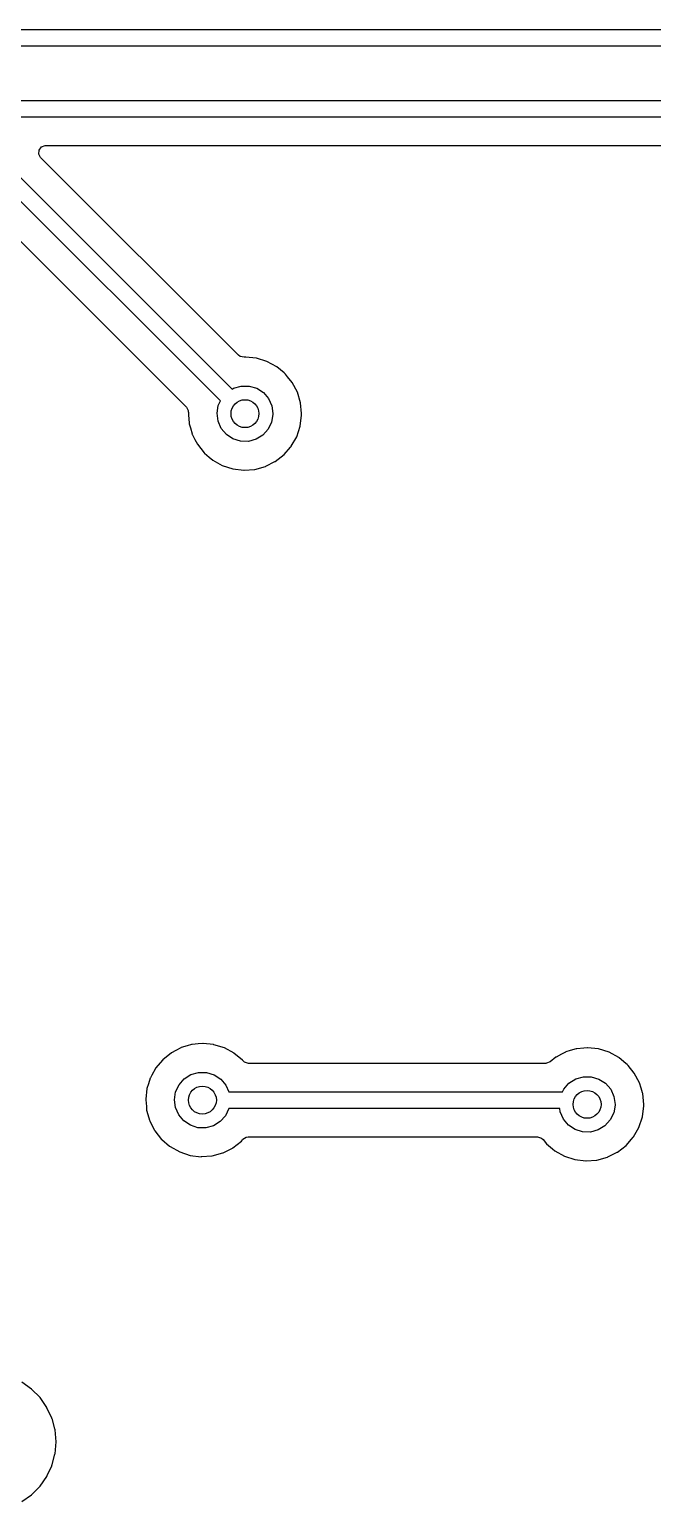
# Model space of a CAD drawing. Extents: x 123 to 292, y -246 to -33.
# Drawn here: x 267.29 to 278.44, y -59.74 to -33.38 of the extents above; entities that cross this region are included whole.
import ezdxf

# ---------------------------------------------------------------- set-up
doc = ezdxf.new("R2010")
doc.units = 0
doc.layers.add('BLACK', color=7, linetype='CONTINUOUS')

msp = doc.modelspace()

# ---------------------------------------------------------------- linework, layer by layer
at = {"layer": 'BLACK', "linetype": 'CONTINUOUS'}
for p, q in [((128.016, -33.378), (281.94, -33.378)), ((281.878, -33.678), (128.078, -33.678)), ((129.286, -34.648), (279.527, -34.648)), ((279.465, -34.948), (129.348, -34.948)), ((266.29, -35.1914), (270.916, -39.8181)), ((270.705, -40.0313), (266.121, -35.4475)), ((267.455, -35.6093), (267.46, -35.5385)), ((267.46, -35.5385), (267.502, -35.4816)), ((267.502, -35.4816), (267.569, -35.4568)), ((267.569, -35.4568), (267.578, -35.4565)), ((267.578, -35.4565), (279.202, -35.4565)), ((267.489, -35.6716), (267.455, -35.6093)), ((271.029, -39.2113), (267.489, -35.6716)), ((265.948, -35.9929), (270.096, -40.1409)), ((271.059, -39.234), (271.029, -39.2113)), ((271.129, -39.2477), (271.059, -39.234)), ((271.152, -39.2456), (271.129, -39.2477)), ((271.158, -39.2463), (271.152, -39.2456)), ((271.343, -39.2657), (271.158, -39.2463)), ((271.158, -39.2463), (271.158, -39.2463)), ((271.349, -39.2663), (271.343, -39.2657)), ((271.343, -39.2657), (271.343, -39.2657)), ((271.538, -39.3248), (271.349, -39.2663)), ((271.712, -39.4189), (271.538, -39.3248)), ((271.716, -39.4228), (271.712, -39.4189)), ((271.846, -39.5299), (271.716, -39.4228)), ((271.716, -39.4228), (271.716, -39.4228)), ((271.864, -39.5449), (271.846, -39.5299)), ((271.868, -39.5497), (271.864, -39.5449)), ((270.916, -39.8181), (270.941, -39.8026)), ((270.941, -39.8026), (271.077, -39.7636)), ((271.077, -39.7636), (271.219, -39.7645)), ((271.219, -39.7645), (271.355, -39.8051)), ((271.355, -39.8051), (271.474, -39.8822)), ((271.907, -39.5981), (271.868, -39.5497)), ((271.868, -39.5497), (271.868, -39.5497)), ((271.989, -39.6982), (271.907, -39.5981)), ((272.082, -39.8728), (271.989, -39.6982)), ((270.667, -40.1128), (270.705, -40.0313)), ((271.474, -39.8822), (271.566, -39.9896)), ((271.566, -39.9896), (271.625, -40.1187)), ((272.139, -40.0622), (272.082, -39.8728)), ((272.158, -40.259), (272.139, -40.0622)), ((270.096, -40.1409), (270.13, -40.2033)), ((270.13, -40.2033), (270.131, -40.2325)), ((270.131, -40.2325), (270.132, -40.2326)), ((270.132, -40.2326), (270.132, -40.2387)), ((270.132, -40.2387), (270.132, -40.2449)), ((270.132, -40.2449), (270.135, -40.2838)), ((270.135, -40.2838), (270.146, -40.4207)), ((270.645, -40.2529), (270.667, -40.1128)), ((270.663, -40.3935), (270.645, -40.2529)), ((271.645, -40.2712), (271.621, -40.411)), ((271.625, -40.1187), (271.645, -40.259)), ((271.645, -40.259), (271.645, -40.2712)), ((272.133, -40.4835), (272.158, -40.2873)), ((272.158, -40.2873), (272.158, -40.259)), ((270.146, -40.4207), (270.148, -40.4419)), ((270.148, -40.4419), (270.169, -40.5156)), ((270.169, -40.5156), (270.199, -40.6203)), ((270.721, -40.5232), (270.663, -40.3935)), ((270.812, -40.6317), (270.721, -40.5232)), ((271.56, -40.5386), (271.464, -40.6437)), ((271.621, -40.411), (271.56, -40.5386)), ((272.071, -40.6712), (272.133, -40.4835)), ((270.199, -40.6203), (270.203, -40.632)), ((270.203, -40.632), (270.206, -40.6375)), ((270.206, -40.6375), (270.25, -40.723)), ((270.25, -40.723), (270.293, -40.808)), ((270.293, -40.808), (270.416, -40.963)), ((270.93, -40.7103), (270.812, -40.6317)), ((271.065, -40.7526), (270.93, -40.7103)), ((271.207, -40.7552), (271.065, -40.7526)), ((271.344, -40.7179), (271.207, -40.7552)), ((271.464, -40.6437), (271.344, -40.7179)), ((271.844, -40.9929), (271.958, -40.8605)), ((271.958, -40.8605), (271.969, -40.8478)), ((271.969, -40.8478), (271.973, -40.8431)), ((271.969, -40.8478), (271.969, -40.8478)), ((271.973, -40.8431), (272.071, -40.6712)), ((270.416, -40.963), (270.421, -40.9669)), ((270.421, -40.9669), (270.421, -40.9669)), ((270.421, -40.9669), (270.506, -41.0397)), ((270.506, -41.0397), (270.567, -41.0911)), ((270.567, -41.0911), (270.739, -41.1876)), ((271.517, -41.201), (271.682, -41.1174)), ((271.682, -41.1174), (271.688, -41.1146)), ((271.682, -41.1174), (271.682, -41.1174)), ((271.688, -41.1146), (271.844, -40.9929)), ((270.739, -41.1876), (270.927, -41.2487)), ((270.927, -41.2487), (271.124, -41.2722)), ((271.124, -41.2722), (271.13, -41.2717)), ((271.13, -41.2717), (271.315, -41.2575)), ((271.13, -41.2717), (271.13, -41.2717)), ((271.315, -41.2575), (271.321, -41.257)), ((271.315, -41.2575), (271.315, -41.2575)), ((271.321, -41.257), (271.511, -41.2038)), ((271.511, -41.2038), (271.517, -41.201)), ((271.517, -41.201), (271.517, -41.201)), ((269.907, -51.6633), (269.828, -51.7046)), ((269.998, -51.6159), (269.907, -51.6633)), ((270.003, -51.613), (269.998, -51.6159)), ((269.998, -51.6159), (269.998, -51.6159)), ((270.112, -51.581), (270.003, -51.613)), ((270.187, -51.5589), (270.112, -51.581)), ((270.193, -51.5572), (270.187, -51.5589)), ((270.187, -51.5589), (270.187, -51.5589)), ((270.199, -51.5566), (270.193, -51.5572)), ((270.308, -51.5468), (270.199, -51.5566)), ((270.199, -51.5566), (270.199, -51.5566)), ((270.39, -51.5392), (270.308, -51.5468)), ((270.396, -51.5399), (270.39, -51.5392)), ((270.581, -51.5593), (270.396, -51.5399)), ((270.396, -51.5399), (270.396, -51.5399)), ((270.587, -51.5599), (270.581, -51.5593)), ((270.581, -51.5593), (270.581, -51.5593)), ((270.776, -51.6184), (270.587, -51.5599)), ((270.95, -51.7125), (270.776, -51.6184)), ((276.965, -51.666), (276.887, -51.6892)), ((277.071, -51.6351), (276.965, -51.666)), ((277.077, -51.6334), (277.071, -51.6351)), ((277.071, -51.6351), (277.071, -51.6351)), ((277.083, -51.6328), (277.077, -51.6334)), ((277.209, -51.6213), (277.083, -51.6328)), ((277.083, -51.6328), (277.083, -51.6328)), ((277.273, -51.6154), (277.209, -51.6213)), ((277.28, -51.6161), (277.273, -51.6154)), ((277.464, -51.6355), (277.28, -51.6161)), ((277.28, -51.6161), (277.28, -51.6161)), ((277.47, -51.6361), (277.464, -51.6355)), ((277.464, -51.6355), (277.464, -51.6355)), ((277.659, -51.6946), (277.47, -51.6361)), ((269.674, -51.8286), (269.547, -51.9801)), ((269.828, -51.7046), (269.674, -51.8286)), ((270.954, -51.7164), (270.95, -51.7125)), ((270.977, -51.7348), (270.954, -51.7164)), ((270.954, -51.7164), (270.954, -51.7164)), ((271.102, -51.8385), (270.977, -51.7348)), ((271.106, -51.8433), (271.102, -51.8385)), ((271.11, -51.8477), (271.106, -51.8433)), ((271.106, -51.8433), (271.106, -51.8433)), ((271.139, -51.8741), (271.11, -51.8477)), ((271.207, -51.8941), (271.139, -51.8741)), ((276.526, -51.8941), (271.207, -51.8941)), ((276.54, -51.8934), (276.526, -51.8941)), ((276.605, -51.8663), (276.54, -51.8934)), ((276.707, -51.7847), (276.605, -51.8663)), ((276.712, -51.7808), (276.707, -51.7847)), ((276.707, -51.7847), (276.707, -51.7847)), ((276.806, -51.7314), (276.712, -51.7808)), ((276.881, -51.6921), (276.806, -51.7314)), ((276.887, -51.6892), (276.881, -51.6921)), ((276.881, -51.6921), (276.881, -51.6921)), ((277.833, -51.7887), (277.659, -51.6946)), ((277.838, -51.7926), (277.833, -51.7887)), ((277.961, -51.8941), (277.838, -51.7926)), ((277.838, -51.7926), (277.838, -51.7926)), ((277.985, -51.9147), (277.961, -51.8941)), ((277.989, -51.9195), (277.985, -51.9147)), ((277.999, -51.9319), (277.989, -51.9195)), ((277.989, -51.9195), (277.989, -51.9195)), ((278.11, -52.068), (277.999, -51.9319)), ((269.45, -52.1593), (269.418, -52.2585)), ((269.452, -52.1534), (269.45, -52.1593)), ((269.45, -52.1593), (269.45, -52.1593)), ((269.477, -52.1066), (269.452, -52.1534)), ((269.544, -51.9855), (269.477, -52.1066)), ((269.547, -51.9801), (269.544, -51.9855)), ((269.544, -51.9855), (269.544, -51.9855)), ((269.965, -52.2781), (270.059, -52.1718)), ((270.059, -52.1718), (270.179, -52.0962)), ((270.179, -52.0962), (270.315, -52.0572)), ((270.315, -52.0572), (270.457, -52.0581)), ((270.457, -52.0581), (270.593, -52.0987)), ((270.593, -52.0987), (270.712, -52.1758)), ((270.712, -52.1758), (270.804, -52.2832)), ((276.942, -52.248), (277.062, -52.1724)), ((277.062, -52.1724), (277.199, -52.1334)), ((277.199, -52.1334), (277.34, -52.1343)), ((277.34, -52.1343), (277.476, -52.1749)), ((277.476, -52.1749), (277.595, -52.252)), ((278.203, -52.2426), (278.11, -52.068)), ((269.392, -52.3419), (269.37, -52.5385)), ((269.418, -52.2585), (269.392, -52.3419)), ((269.883, -52.5465), (269.905, -52.4064)), ((269.905, -52.4064), (269.965, -52.2781)), ((270.804, -52.2832), (270.859, -52.4026)), ((270.859, -52.4026), (276.826, -52.4026)), ((276.826, -52.4026), (276.848, -52.3543)), ((276.848, -52.3543), (276.942, -52.248)), ((277.595, -52.252), (277.688, -52.3594)), ((277.688, -52.3594), (277.746, -52.4885)), ((278.232, -52.336), (278.203, -52.2426)), ((278.258, -52.4243), (278.232, -52.336)), ((278.26, -52.432), (278.258, -52.4243)), ((278.28, -52.6288), (278.26, -52.432)), ((269.37, -52.5385), (269.37, -52.5446)), ((269.37, -52.5446), (269.381, -52.6698)), ((269.381, -52.6698), (269.386, -52.7355)), ((269.901, -52.6871), (269.883, -52.5465)), ((269.959, -52.8168), (269.901, -52.6871)), ((270.859, -52.7046), (270.798, -52.8322)), ((270.86, -52.7026), (270.859, -52.7046)), ((276.777, -52.7026), (270.86, -52.7026)), ((276.785, -52.7633), (276.777, -52.7026)), ((277.766, -52.641), (277.743, -52.7808)), ((277.746, -52.4885), (277.766, -52.6288)), ((277.766, -52.6288), (277.766, -52.641)), ((278.255, -52.8533), (278.279, -52.6571)), ((278.279, -52.6571), (278.28, -52.6426)), ((278.28, -52.6323), (278.28, -52.6288)), ((278.28, -52.6426), (278.28, -52.6323)), ((278.28, -52.6323), (278.28, -52.6323)), ((269.386, -52.7355), (269.391, -52.7508)), ((269.391, -52.7508), (269.437, -52.9124)), ((269.437, -52.9124), (269.441, -52.9256)), ((269.441, -52.9256), (269.455, -52.9533)), ((269.455, -52.9533), (269.525, -53.0893)), ((270.05, -52.9253), (269.959, -52.8168)), ((270.168, -53.0039), (270.05, -52.9253)), ((270.702, -52.9373), (270.582, -53.0115)), ((270.798, -52.8322), (270.702, -52.9373)), ((276.842, -52.893), (276.785, -52.7633)), ((276.933, -53.0015), (276.842, -52.893)), ((277.681, -52.9084), (277.586, -53.0135)), ((277.743, -52.7808), (277.681, -52.9084)), ((278.192, -53.041), (278.255, -52.8533)), ((269.525, -53.0893), (269.531, -53.1016)), ((269.531, -53.1016), (269.654, -53.2566)), ((270.303, -53.0462), (270.168, -53.0039)), ((270.445, -53.0488), (270.303, -53.0462)), ((270.582, -53.0115), (270.445, -53.0488)), ((271.1, -53.2658), (271.109, -53.2548)), ((271.109, -53.2548), (271.169, -53.2163)), ((271.169, -53.2163), (271.205, -53.2111)), ((271.205, -53.2111), (276.38, -53.2111)), ((276.38, -53.2111), (276.448, -53.2311)), ((276.448, -53.2311), (276.479, -53.2588)), ((277.051, -53.0801), (276.933, -53.0015)), ((277.186, -53.1224), (277.051, -53.0801)), ((277.328, -53.125), (277.186, -53.1224)), ((277.465, -53.0877), (277.328, -53.125)), ((277.586, -53.0135), (277.465, -53.0877)), ((277.965, -53.3627), (278.061, -53.2517)), ((278.061, -53.2517), (278.09, -53.2176)), ((278.09, -53.2176), (278.094, -53.2129)), ((278.09, -53.2176), (278.09, -53.2176)), ((278.094, -53.2129), (278.192, -53.041)), ((269.654, -53.2566), (269.659, -53.2605)), ((269.659, -53.2605), (269.659, -53.2605)), ((269.659, -53.2605), (269.797, -53.378)), ((269.797, -53.378), (269.805, -53.3847)), ((269.805, -53.3847), (269.977, -53.4812)), ((269.977, -53.4812), (270.165, -53.5423)), ((270.559, -53.5506), (270.749, -53.4974)), ((270.749, -53.4974), (270.755, -53.4946)), ((270.755, -53.4946), (270.92, -53.411)), ((270.755, -53.4946), (270.755, -53.4946)), ((270.92, -53.411), (270.926, -53.4082)), ((270.92, -53.411), (270.92, -53.411)), ((270.926, -53.4082), (271.082, -53.2865)), ((271.082, -53.2865), (271.1, -53.2658)), ((276.479, -53.2588), (276.537, -53.3328)), ((276.537, -53.3328), (276.542, -53.3367)), ((276.542, -53.3367), (276.542, -53.3367)), ((276.542, -53.3367), (276.645, -53.4242)), ((276.645, -53.4242), (276.688, -53.4609)), ((276.688, -53.4609), (276.861, -53.5574)), ((277.638, -53.5708), (277.804, -53.4872)), ((277.804, -53.4872), (277.809, -53.4844)), ((277.804, -53.4872), (277.804, -53.4872)), ((277.809, -53.4844), (277.965, -53.3627)), ((270.165, -53.5423), (270.362, -53.5658)), ((270.362, -53.5658), (270.368, -53.5653)), ((270.368, -53.5653), (270.553, -53.5511)), ((270.368, -53.5653), (270.368, -53.5653)), ((270.553, -53.5511), (270.559, -53.5506)), ((270.553, -53.5511), (270.553, -53.5511)), ((276.861, -53.5574), (277.049, -53.6185)), ((277.049, -53.6185), (277.245, -53.642)), ((277.245, -53.642), (277.251, -53.6415)), ((277.251, -53.6415), (277.436, -53.6273)), ((277.251, -53.6415), (277.251, -53.6415)), ((277.436, -53.6273), (277.442, -53.6268)), ((277.436, -53.6273), (277.436, -53.6273)), ((277.442, -53.6268), (277.633, -53.5736)), ((277.633, -53.5736), (277.638, -53.5708)), ((277.638, -53.5708), (277.638, -53.5708)), ((267.326, -57.7293), (267.15, -57.606)), ((267.478, -57.8813), (267.326, -57.7293)), ((267.601, -58.0574), (267.478, -57.8813)), ((267.603, -58.0624), (267.601, -58.0574)), ((267.689, -58.2458), (267.603, -58.0624)), ((267.603, -58.0624), (267.603, -58.0624)), ((267.692, -58.2522), (267.689, -58.2458)), ((267.693, -58.2575), (267.692, -58.2522)), ((267.741, -58.4373), (267.693, -58.2575)), ((267.693, -58.2575), (267.693, -58.2575)), ((267.747, -58.4599), (267.741, -58.4373)), ((267.766, -58.674), (267.747, -58.4599)), ((267.747, -58.8881), (267.766, -58.674)), ((267.697, -59.0756), (267.746, -58.8935)), ((267.746, -58.8935), (267.747, -58.8881)), ((267.746, -58.8935), (267.746, -58.8935)), ((267.478, -59.4667), (267.601, -59.2906)), ((267.601, -59.2906), (267.607, -59.2771)), ((267.607, -59.2771), (267.689, -59.1008)), ((267.689, -59.1008), (267.69, -59.1008)), ((267.69, -59.1008), (267.692, -59.0958)), ((267.692, -59.0958), (267.697, -59.0756)), ((267.326, -59.6187), (267.478, -59.4667)), ((267.15, -59.742), (267.326, -59.6187))]:
    msp.add_line(p, q, dxfattribs=at)
at = {"layer": 'BLACK'}
for centre in [(271.145, -40.259), (270.383, -52.5526), (277.266, -52.6288)]:
    msp.add_circle(centre, 0.25, dxfattribs=at)

doc.saveas('drawing.dxf')
